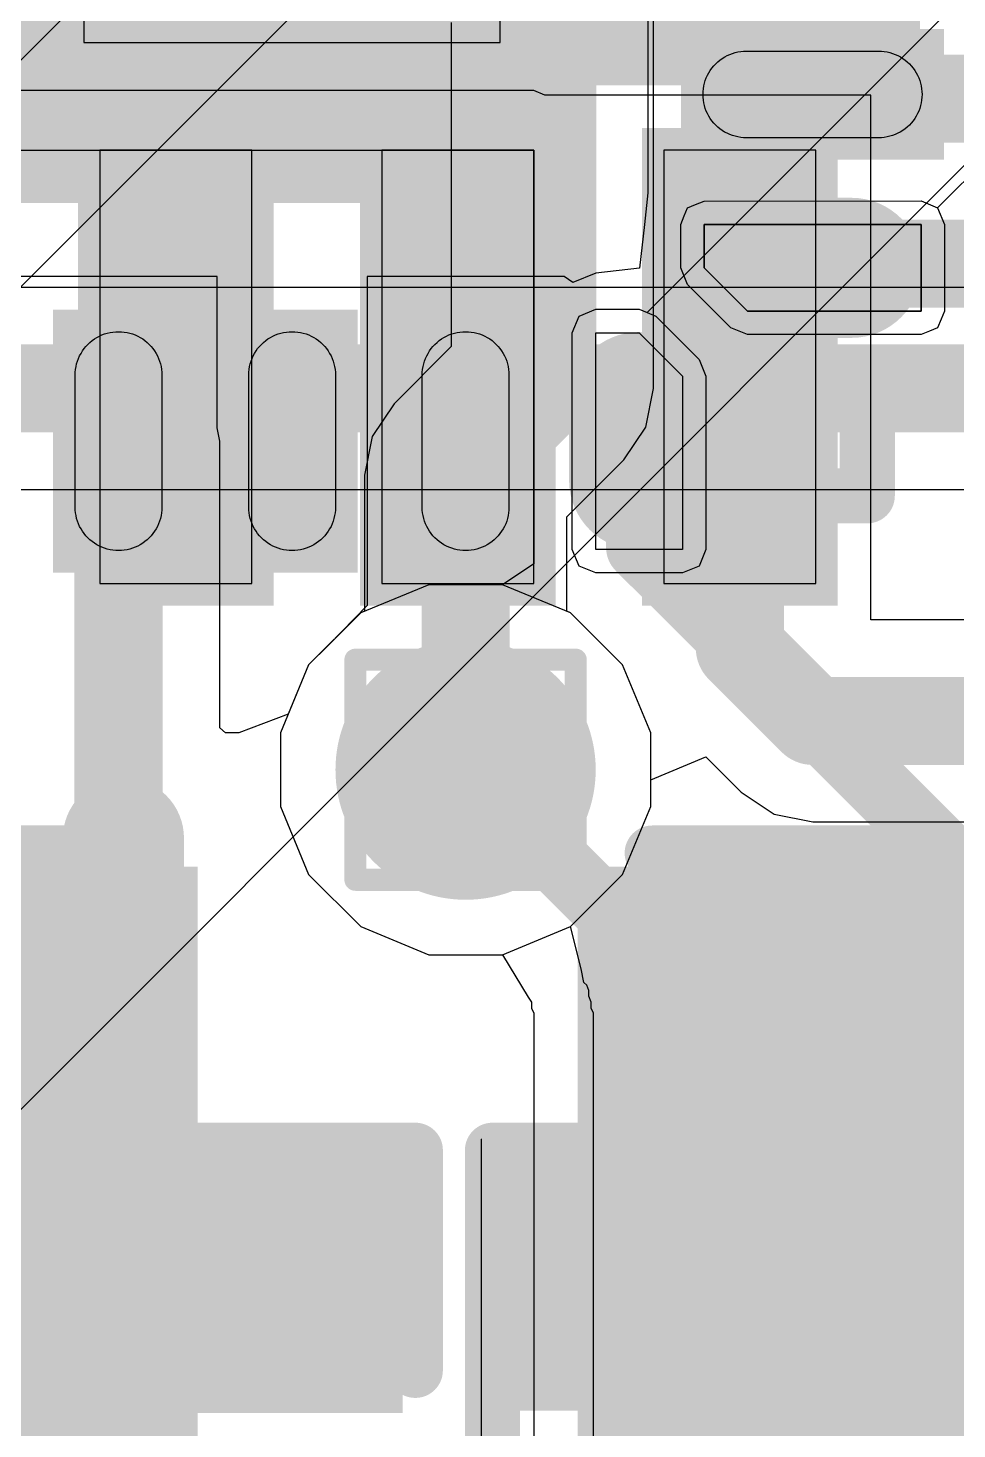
# Model space of a CAD drawing. Header units: inches. Extents: x -6 to 5433, y -4 to 5447.
# Drawn here: x 11.057 to 13.199, y 17.328 to 20.56 of the extents above; entities that cross this region are included whole.
import ezdxf

# ---------------------------------------------------------------- set-up
doc = ezdxf.new("R2010")
doc.units = ezdxf.units.IN
for name, color, linetype in [('Bottom Layer', 5, 'Continuous'), ('Bottom Overlay', 54, 'Continuous'), ('Bottom Paste', 16, 'Continuous'), ('Bottom Solder', 6, 'Continuous'), ('Drill Drawing', 1, 'Continuous'), ('Ground', 16, 'Continuous'), ('Power', 76, 'Continuous'), ('Top Layer', 1, 'Continuous'), ('Top Overlay', 2, 'Continuous'), ('Top Paste', 8, 'Continuous'), ('Top Solder', 216, 'Continuous'), ('Via Holes', 16, 'Continuous')]:
    doc.layers.add(name, color=color, linetype=linetype)

msp = doc.modelspace()

# ---------------------------------------------------------------- hatches: boundary and pattern name
at = {"layer": 'Bottom Layer'}
for points in [[(12.2662, 23.4069), (12.2662, 20.2069), (11.0662, 20.2069), (11.0662, 23.4069)], [(13.1186, 20.5069), (13.1186, 20.3069), (12.6136, 20.3069), (12.6136, 20.5069)], [(11.3661, 19.8595), (11.3661, 19.3545), (11.1661, 19.3545), (11.1661, 19.8595)], [(11.7662, 19.8595), (11.7662, 19.3545), (11.5662, 19.3545), (11.5662, 19.8595)], [(12.1662, 19.8595), (12.1662, 19.3545), (11.9662, 19.3545), (11.9662, 19.8595)], [(11.2264, 17.8819), (11.8614, 17.8819), (11.8614, 17.4247), (11.2264, 17.4247)], [(12.217, 17.8819), (12.852, 17.8819), (12.852, 17.4247), (12.217, 17.4247)]]:
    msp.add_hatch(color=5, dxfattribs=at).paths.add_polyline_path(points)
h = msp.add_hatch(color=5, dxfattribs=at)
edge = h.paths.add_edge_path()
edge.add_arc((12.7761, 20.0068), 0.06, 90, 270)
edge.add_line((12.7761, 19.9468), (12.956, 19.9468))
edge.add_arc((12.956, 20.0068), 0.06, 270, 450)
edge.add_line((12.956, 20.0669), (12.7761, 20.0669))
h = msp.add_hatch(color=5, dxfattribs=at)
edge = h.paths.add_edge_path()
edge.add_arc((12.4663, 19.697), 0.06, 0, 180)
edge.add_line((12.4063, 19.697), (12.4063, 19.517))
edge.add_arc((12.4663, 19.517), 0.06, 180, 360)
edge.add_line((12.5262, 19.517), (12.5262, 19.697))
h = msp.add_hatch(color=5, dxfattribs=at)
edge = h.paths.add_edge_path()
edge.add_arc((12.0662, 18.8487), 0.3, 0, 360)
at = {"layer": 'Bottom Paste'}
h = msp.add_hatch(color=16, dxfattribs=at)
edge = h.paths.add_edge_path()
edge.add_arc((12.7761, 20.0068), 0.06, 90, 270)
edge.add_line((12.7761, 19.9468), (12.956, 19.9468))
edge.add_arc((12.956, 20.0068), 0.06, 270, 450)
edge.add_line((12.956, 20.0669), (12.7761, 20.0669))
h = msp.add_hatch(color=16, dxfattribs=at)
edge = h.paths.add_edge_path()
edge.add_arc((12.4663, 19.697), 0.06, 0, 180)
edge.add_line((12.4063, 19.697), (12.4063, 19.517))
edge.add_arc((12.4663, 19.517), 0.06, 180, 360)
edge.add_line((12.5262, 19.517), (12.5262, 19.697))
for points in [[(11.2264, 17.8819), (11.8614, 17.8819), (11.8614, 17.4247), (11.2264, 17.4247)], [(12.217, 17.8819), (12.852, 17.8819), (12.852, 17.4247), (12.217, 17.4247)]]:
    msp.add_hatch(color=16, dxfattribs=at).paths.add_polyline_path(points)
at = {"layer": 'Bottom Solder'}
for points in [[(12.317, 23.4577), (12.317, 20.1561), (11.0154, 20.1561), (11.0154, 23.4577)], [(13.1694, 20.5577), (13.1694, 20.2561), (12.5628, 20.2561), (12.5628, 20.5577)], [(11.4169, 19.9103), (11.4169, 19.3037), (11.1153, 19.3037), (11.1153, 19.9103)], [(11.817, 19.9103), (11.817, 19.3037), (11.5154, 19.3037), (11.5154, 19.9103)], [(12.217, 19.9103), (12.217, 19.3037), (11.9154, 19.3037), (11.9154, 19.9103)], [(11.1664, 17.9419), (11.9214, 17.9419), (11.9214, 17.3647), (11.1664, 17.3647)], [(12.162, 17.9369), (12.907, 17.9369), (12.907, 17.3697), (12.162, 17.3697)], [(13.9056, 17.3697), (13.1606, 17.3697), (13.1606, 17.9369), (13.9056, 17.9369)]]:
    msp.add_hatch(color=6, dxfattribs=at).paths.add_polyline_path(points)
h = msp.add_hatch(color=6, dxfattribs=at)
edge = h.paths.add_edge_path()
edge.add_arc((12.7761, 20.0068), 0.1616, 90, 270)
edge.add_line((12.7761, 19.8452), (12.956, 19.8452))
edge.add_arc((12.956, 20.0068), 0.1616, 270, 450)
edge.add_line((12.956, 20.1685), (12.7761, 20.1685))
h = msp.add_hatch(color=6, dxfattribs=at)
edge = h.paths.add_edge_path()
edge.add_arc((12.4663, 19.697), 0.1616, 0, 180)
edge.add_line((12.3047, 19.697), (12.3047, 19.517))
edge.add_arc((12.4663, 19.517), 0.1616, 180, 360)
edge.add_line((12.6278, 19.517), (12.6278, 19.697))
at = {"layer": 'Ground'}
h = msp.add_hatch(color=16, dxfattribs=at)
edge = h.paths.add_edge_path()
edge.add_arc((12.0662, 18.8487), 0.3, 0, 360)
at = {"layer": 'Power'}
h = msp.add_hatch(color=76, dxfattribs=at)
edge = h.paths.add_edge_path()
edge.add_arc((12.0662, 18.8487), 0.3, 0, 360)
at = {"layer": 'Top Layer'}
for points in [[(10.3631, 23.1785), (13.0631, 23.1785), (13.0631, 20.4785), (10.3631, 20.4785)], [(11.2231, 20.2784), (11.5731, 20.2784), (11.5731, 19.2784), (11.2231, 19.2784)], [(11.8734, 20.2784), (12.2234, 20.2784), (12.2234, 19.2784), (11.8734, 19.2784)], [(12.5236, 20.2784), (12.8736, 20.2784), (12.8736, 19.2784), (12.5236, 19.2784)], [(11.3788, 17.031), (10.3628, 17.031), (10.3628, 18.555), (11.3788, 18.555)], [(13.4108, 17.031), (12.3948, 17.031), (12.3948, 18.555), (13.4108, 18.555)]]:
    msp.add_hatch(color=1, dxfattribs=at).paths.add_polyline_path(points)
h = msp.add_hatch(color=1, dxfattribs=at)
edge = h.paths.add_edge_path()
edge.add_arc((12.0662, 18.8487), 0.3, 0, 360)
at = {"layer": 'Top Paste'}
for points in [[(11.3788, 17.031), (10.3628, 17.031), (10.3628, 18.555), (11.3788, 18.555)], [(13.4108, 17.031), (12.3948, 17.031), (12.3948, 18.555), (13.4108, 18.555)]]:
    msp.add_hatch(color=8, dxfattribs=at).paths.add_polyline_path(points)
at = {"layer": 'Top Solder'}
for points in [[(10.3123, 23.2293), (13.1139, 23.2293), (13.1139, 20.4277), (10.3123, 20.4277)], [(11.1723, 20.3292), (11.6239, 20.3292), (11.6239, 19.2276), (11.1723, 19.2276)], [(11.8226, 20.3292), (12.2742, 20.3292), (12.2742, 19.2276), (11.8226, 19.2276)], [(12.4728, 20.3292), (12.9244, 20.3292), (12.9244, 19.2276), (12.4728, 19.2276)], [(11.4488, 16.961), (10.2928, 16.961), (10.2928, 18.625), (11.4488, 18.625)], [(13.4808, 16.961), (12.3248, 16.961), (12.3248, 18.625), (13.4808, 18.625)]]:
    msp.add_hatch(color=216, dxfattribs=at).paths.add_polyline_path(points)
at = {"layer": 'Via Holes'}
h = msp.add_hatch(color=7, dxfattribs=at)
edge = h.paths.add_edge_path()
edge.add_arc((12.0662, 18.8487), 0.15, 0, 360)

# ---------------------------------------------------------------- linework, layer by layer
at = {"layer": 'Bottom Layer'}
for p, q in [((12.4866, 21.38), (12.4866, 20.1799)), ((12.4866, 20.1799), (12.4788, 20.1069)), ((12.4866, 20.1799), (12.4866, 20.1799)), ((12.4866, 20.1799), (12.4866, 20.1799)), ((12.4788, 20.1069), (12.4675, 20.0058)), ((13.1162, 20.1069), (12.6163, 20.1069)), ((12.6163, 20.1069), (12.6163, 20.1067)), ((12.6163, 20.1067), (12.6163, 20.0069)), ((13.1163, 19.9069), (13.1162, 20.1069)), ((11.4931, 19.9865), (11.0391, 19.9865)), ((11.4931, 19.6376), (11.4931, 19.9865)), ((12.2932, 19.9865), (11.8392, 19.9865)), ((11.8392, 19.9865), (11.8392, 19.2275)), ((12.3138, 19.9728), (12.2932, 19.9865)), ((12.2932, 19.9865), (12.2932, 19.9865)), ((12.3662, 19.9944), (12.3138, 19.9728)), ((12.4675, 20.0058), (12.3662, 19.9944)), ((12.6163, 20.0069), (12.7161, 19.9068)), ((12.7161, 19.9068), (13.1163, 19.9069)), ((13.1163, 19.9069), (13.1163, 19.9069)), ((12.3662, 19.3569), (12.3662, 19.857)), ((12.3662, 19.857), (12.3663, 19.857)), ((12.3663, 19.857), (12.4662, 19.857)), ((12.4662, 19.857), (12.5661, 19.7569)), ((12.5661, 19.7569), (12.5661, 19.3569)), ((11.4992, 19.607), (11.4931, 19.6376)), ((11.4992, 18.9454), (11.4992, 19.607)), ((12.5661, 19.3569), (12.3662, 19.3569)), ((12.5661, 19.3569), (12.5661, 19.3569)), ((11.8392, 19.2275), (11.7508, 19.1371)), ((11.7508, 19.1371), (11.7042, 19.0906)), ((11.7042, 19.0906), (11.6573, 18.9772)), ((11.6573, 18.9772), (11.5431, 18.934)), ((11.5124, 18.9341), (11.4992, 18.9454)), ((11.5431, 18.934), (11.5124, 18.9341))]:
    msp.add_line(p, q, dxfattribs=at)
for points in [[(12.8661, 20.4069, 0.2032, 0.2032, 0), (12.8756, 20.3973, 0.2032, 0.2032, 0)], [(12.8756, 20.3973, 0.2032, 0.2032, 0), (13.6523, 20.3973, 0.2032, 0.2032, 0)], [(12.8661, 20.0068, 0.2032, 0.2032, 0), (12.8756, 20.0163, 0.2032, 0.2032, 0)], [(12.8756, 20.0163, 0.2032, 0.2032, 0), (13.4945, 20.0163, 0.2032, 0.2032, 0)], [(11.2661, 18.7017, 0.2032, 0.2032, 0), (11.2661, 19.607, 0.2032, 0.2032, 0)], [(12.0662, 19.178, 0.1524, 0.1524, 0), (12.0662, 19.607, 0.1524, 0.1524, 0)], [(12.4663, 19.3617, 0.1524, 0.1524, 0), (12.4663, 19.607, 0.1524, 0.1524, 0)], [(12.4663, 19.3617, 0.1524, 0.1524, 0), (13.5331, 18.2949, 0.1524, 0.1524, 0)], [(12.0662, 19.178, 0.1524, 0.1524, 0), (12.0674, 19.1768, 0.1524, 0.1524, 0)], [(12.0674, 19.0519, 0.1524, 0.1524, 0), (12.0674, 19.1768, 0.1524, 0.1524, 0)], [(12.0662, 18.8487, 0.1524, 0.1524, 0), (12.5345, 18.3804, 0.1524, 0.1524, 0)], [(11.2772, 17.92, 0.2794, 0.2794, 0), (11.2772, 18.6906, 0.2794, 0.2794, 0)], [(11.2661, 18.7017, 0.2032, 0.2032, 0), (11.2772, 18.6906, 0.2032, 0.2032, 0)], [(12.5345, 17.6533, 0.1524, 0.1524, 0), (12.5345, 18.3804, 0.1524, 0.1524, 0)], [(11.2772, 17.92, 0.2794, 0.2794, 0), (11.5439, 17.6533, 0.2794, 0.2794, 0)]]:
    msp.add_lwpolyline(points, format="xyseb", dxfattribs=at)
for points in [[(12.8153, 20.4069, 0.1016, 0.1016, 1), (12.9169, 20.4069, 0.1016, 0.1016, 1)], [(12.8248, 20.3973, 0.1016, 0.1016, 1), (12.9264, 20.3973, 0.1016, 0.1016, 1)], [(12.8248, 20.3973, 0.1016, 0.1016, 1), (12.9264, 20.3973, 0.1016, 0.1016, 1)], [(12.8153, 20.0068, 0.1016, 0.1016, 1), (12.9169, 20.0068, 0.1016, 0.1016, 1)], [(12.8248, 20.0163, 0.1016, 0.1016, 1), (12.9264, 20.0163, 0.1016, 0.1016, 1)], [(12.8248, 20.0163, 0.1016, 0.1016, 1), (12.9264, 20.0163, 0.1016, 0.1016, 1)], [(11.2153, 19.607, 0.1016, 0.1016, 1), (11.3169, 19.607, 0.1016, 0.1016, 1)], [(12.0281, 19.607, 0.0762, 0.0762, 1), (12.1043, 19.607, 0.0762, 0.0762, 1)], [(12.4282, 19.607, 0.0762, 0.0762, 1), (12.5044, 19.607, 0.0762, 0.0762, 1)], [(12.4282, 19.3617, 0.0762, 0.0762, 1), (12.5044, 19.3617, 0.0762, 0.0762, 1)], [(12.4282, 19.3617, 0.0762, 0.0762, 1), (12.5044, 19.3617, 0.0762, 0.0762, 1)], [(12.0281, 19.178, 0.0762, 0.0762, 1), (12.1043, 19.178, 0.0762, 0.0762, 1)], [(12.0281, 19.178, 0.0762, 0.0762, 1), (12.1043, 19.178, 0.0762, 0.0762, 1)], [(12.0293, 19.1768, 0.0762, 0.0762, 1), (12.1055, 19.1768, 0.0762, 0.0762, 1)], [(12.0293, 19.1768, 0.0762, 0.0762, 1), (12.1055, 19.1768, 0.0762, 0.0762, 1)], [(12.0293, 19.0519, 0.0762, 0.0762, 1), (12.1055, 19.0519, 0.0762, 0.0762, 1)], [(12.0281, 18.8487, 0.0762, 0.0762, 1), (12.1043, 18.8487, 0.0762, 0.0762, 1)], [(11.2074, 18.6906, 0.1397, 0.1397, 1), (11.3471, 18.6906, 0.1397, 0.1397, 1)], [(11.2153, 18.7017, 0.1016, 0.1016, 1), (11.3169, 18.7017, 0.1016, 0.1016, 1)], [(11.2153, 18.7017, 0.1016, 0.1016, 1), (11.3169, 18.7017, 0.1016, 0.1016, 1)], [(11.2264, 18.6906, 0.1016, 0.1016, 1), (11.328, 18.6906, 0.1016, 0.1016, 1)], [(12.4964, 18.3804, 0.0762, 0.0762, 1), (12.5726, 18.3804, 0.0762, 0.0762, 1)], [(12.4964, 18.3804, 0.0762, 0.0762, 1), (12.5726, 18.3804, 0.0762, 0.0762, 1)], [(11.2074, 17.92, 0.1397, 0.1397, 1), (11.3471, 17.92, 0.1397, 0.1397, 1)], [(11.2074, 17.92, 0.1397, 0.1397, 1), (11.3471, 17.92, 0.1397, 0.1397, 1)], [(11.4741, 17.6533, 0.1397, 0.1397, 1), (11.6138, 17.6533, 0.1397, 0.1397, 1)], [(12.4964, 17.6533, 0.0762, 0.0762, 1), (12.5726, 17.6533, 0.0762, 0.0762, 1)]]:
    msp.add_lwpolyline(points, format="xyseb", close=True, dxfattribs=at)
at = {"layer": 'Bottom Overlay'}
for points in [[(12.9924, 19.4807, 0.127, 0.127, 0), (12.9924, 19.7044, 0.127, 0.127, 0)], [(12.7687, 19.4807, 0.127, 0.127, 0), (12.9924, 19.4807, 0.127, 0.127, 0)], [(11.1375, 17.4628, 0.127, 0.127, 0), (11.1375, 17.9708, 0.127, 0.127, 0)], [(11.1375, 17.9708, 0.127, 0.127, 0), (11.9503, 17.9708, 0.127, 0.127, 0)], [(11.9503, 17.4628, 0.127, 0.127, 0), (11.9503, 17.9708, 0.127, 0.127, 0)], [(12.1281, 16.396, 0.127, 0.127, 0), (12.1281, 17.9708, 0.127, 0.127, 0)], [(12.1281, 17.9708, 0.127, 0.127, 0), (12.9409, 17.9708, 0.127, 0.127, 0)], [(12.9409, 16.396, 0.127, 0.127, 0), (12.9409, 17.9708, 0.127, 0.127, 0)], [(13.1267, 17.9708, 0.127, 0.127, 0), (13.9395, 17.9708, 0.127, 0.127, 0)], [(13.1267, 16.396, 0.127, 0.127, 0), (13.1267, 17.9708, 0.127, 0.127, 0)], [(12.1027, 16.3706, 0.00323, 0.00323, 0), (12.1027, 17.9962, 0.00323, 0.00323, 0)]]:
    msp.add_lwpolyline(points, format="xyseb", dxfattribs=at)
for points in [[(12.9606, 19.7044, 0.0635, 0.0635, 1), (13.0241, 19.7044, 0.0635, 0.0635, 1)], [(12.7369, 19.4807, 0.0635, 0.0635, 1), (12.8004, 19.4807, 0.0635, 0.0635, 1)], [(12.9606, 19.4807, 0.0635, 0.0635, 1), (13.0241, 19.4807, 0.0635, 0.0635, 1)], [(12.9606, 19.4807, 0.0635, 0.0635, 1), (13.0241, 19.4807, 0.0635, 0.0635, 1)], [(11.1058, 17.9708, 0.0635, 0.0635, 1), (11.1693, 17.9708, 0.0635, 0.0635, 1)], [(11.1058, 17.9708, 0.0635, 0.0635, 1), (11.1693, 17.9708, 0.0635, 0.0635, 1)], [(11.9186, 17.9708, 0.0635, 0.0635, 1), (11.9821, 17.9708, 0.0635, 0.0635, 1)], [(11.9186, 17.9708, 0.0635, 0.0635, 1), (11.9821, 17.9708, 0.0635, 0.0635, 1)], [(12.0964, 17.9708, 0.0635, 0.0635, 1), (12.1599, 17.9708, 0.0635, 0.0635, 1)], [(12.0964, 17.9708, 0.0635, 0.0635, 1), (12.1599, 17.9708, 0.0635, 0.0635, 1)], [(12.9092, 17.9708, 0.0635, 0.0635, 1), (12.9727, 17.9708, 0.0635, 0.0635, 1)], [(12.9092, 17.9708, 0.0635, 0.0635, 1), (12.9727, 17.9708, 0.0635, 0.0635, 1)], [(13.0949, 17.9708, 0.0635, 0.0635, 1), (13.1584, 17.9708, 0.0635, 0.0635, 1)], [(13.0949, 17.9708, 0.0635, 0.0635, 1), (13.1584, 17.9708, 0.0635, 0.0635, 1)], [(12.1019, 17.9962, 0.00161, 0.00161, 1), (12.1035, 17.9962, 0.00161, 0.00161, 1)], [(11.1058, 17.4628, 0.0635, 0.0635, 1), (11.1693, 17.4628, 0.0635, 0.0635, 1)], [(11.9186, 17.4628, 0.0635, 0.0635, 1), (11.9821, 17.4628, 0.0635, 0.0635, 1)]]:
    msp.add_lwpolyline(points, format="xyseb", close=True, dxfattribs=at)
at = {"layer": 'Bottom Paste'}
for p, q in [((11.1862, 23.0869), (11.1862, 20.5269)), ((12.1462, 20.5269), (12.1462, 23.0869)), ((11.1862, 20.5269), (12.1462, 20.5269)), ((12.6636, 20.4935), (12.6693, 20.4965)), ((12.6693, 20.4965), (12.6753, 20.4992)), ((12.6753, 20.4992), (12.6814, 20.5015)), ((12.6814, 20.5015), (12.6877, 20.5035)), ((12.6877, 20.5035), (12.6941, 20.5049)), ((12.6941, 20.5049), (12.7005, 20.506)), ((12.7005, 20.506), (12.707, 20.5067)), ((12.707, 20.5067), (12.7136, 20.5069)), ((12.7136, 20.5069), (13.0186, 20.5069)), ((13.0186, 20.5069), (13.0251, 20.5067)), ((13.0251, 20.5067), (13.0316, 20.506)), ((13.0316, 20.506), (13.0381, 20.5049)), ((13.0381, 20.5049), (13.0444, 20.5035)), ((13.0444, 20.5035), (13.0507, 20.5015)), ((13.0507, 20.5015), (13.0568, 20.4992)), ((13.0568, 20.4992), (13.0628, 20.4965)), ((13.0628, 20.4965), (13.0686, 20.4935)), ((12.6269, 20.4569), (12.6304, 20.4624)), ((12.6304, 20.4624), (12.6342, 20.4677)), ((12.6342, 20.4677), (12.6384, 20.4728)), ((12.6384, 20.4728), (12.6428, 20.4776)), ((12.6428, 20.4776), (12.6476, 20.482)), ((12.6476, 20.482), (12.6527, 20.4862)), ((12.6527, 20.4862), (12.658, 20.49)), ((12.658, 20.49), (12.6636, 20.4935)), ((13.0686, 20.4935), (13.0741, 20.49)), ((13.0741, 20.49), (13.0794, 20.4862)), ((13.0794, 20.4862), (13.0845, 20.482)), ((13.0845, 20.482), (13.0893, 20.4776)), ((13.0893, 20.4776), (13.0937, 20.4728)), ((13.0937, 20.4728), (13.0979, 20.4677)), ((13.0979, 20.4677), (13.1017, 20.4624)), ((13.1017, 20.4624), (13.1052, 20.4568)), ((12.6155, 20.4264), (12.617, 20.4327)), ((12.617, 20.4327), (12.6189, 20.439)), ((12.6189, 20.439), (12.6212, 20.4451)), ((12.6212, 20.4451), (12.6239, 20.4511)), ((12.6239, 20.4511), (12.6269, 20.4569)), ((13.1052, 20.4568), (13.1082, 20.4511)), ((13.1082, 20.4511), (13.1109, 20.4451)), ((13.1109, 20.4451), (13.1133, 20.439)), ((13.1133, 20.439), (13.1152, 20.4327)), ((13.1152, 20.4327), (13.1166, 20.4264)), ((12.6136, 20.4069), (12.6138, 20.4134)), ((12.6138, 20.4003), (12.6136, 20.4069)), ((12.6138, 20.4134), (12.6144, 20.4199)), ((12.6138, 20.4134), (12.6138, 20.4134)), ((12.6144, 20.3938), (12.6138, 20.4003)), ((12.6144, 20.4199), (12.6155, 20.4264)), ((13.1166, 20.4264), (13.1177, 20.4199)), ((13.1177, 20.4199), (13.1184, 20.4134)), ((13.1184, 20.4003), (13.1177, 20.3938)), ((13.1184, 20.4134), (13.1186, 20.4069)), ((13.1186, 20.4069), (13.1184, 20.4003)), ((12.6155, 20.3874), (12.6144, 20.3938)), ((12.617, 20.381), (12.6155, 20.3874)), ((12.6189, 20.3747), (12.617, 20.381)), ((12.6212, 20.3686), (12.6189, 20.3747)), ((12.6239, 20.3626), (12.6212, 20.3686)), ((13.1109, 20.3686), (13.1082, 20.3626)), ((13.1133, 20.3747), (13.1109, 20.3686)), ((13.1152, 20.381), (13.1133, 20.3747)), ((13.1166, 20.3874), (13.1152, 20.381)), ((13.1177, 20.3938), (13.1166, 20.3874)), ((12.6269, 20.3569), (12.6239, 20.3626)), ((12.6304, 20.3513), (12.6269, 20.3569)), ((12.6342, 20.346), (12.6304, 20.3513)), ((12.6384, 20.3409), (12.6342, 20.346)), ((12.6428, 20.3361), (12.6384, 20.3409)), ((12.6476, 20.3317), (12.6428, 20.3361)), ((13.0893, 20.3361), (13.0845, 20.3317)), ((13.0937, 20.3409), (13.0893, 20.3361)), ((13.0979, 20.346), (13.0937, 20.3409)), ((13.1017, 20.3513), (13.0979, 20.346)), ((13.1052, 20.3569), (13.1017, 20.3513)), ((13.1082, 20.3626), (13.1052, 20.3569)), ((12.6527, 20.3275), (12.6476, 20.3317)), ((12.658, 20.3237), (12.6527, 20.3275)), ((12.6635, 20.3202), (12.658, 20.3237)), ((12.6693, 20.3172), (12.6635, 20.3202)), ((12.6753, 20.3145), (12.6693, 20.3172)), ((12.6814, 20.3122), (12.6753, 20.3145)), ((12.6877, 20.3103), (12.6814, 20.3122)), ((12.6941, 20.3088), (12.6877, 20.3103)), ((12.7005, 20.3077), (12.6941, 20.3088)), ((12.707, 20.3071), (12.7005, 20.3077)), ((12.7136, 20.3069), (12.707, 20.3071)), ((13.0186, 20.3069), (12.7136, 20.3069)), ((13.0251, 20.3071), (13.0186, 20.3069)), ((13.0316, 20.3077), (13.0251, 20.3071)), ((13.0381, 20.3088), (13.0316, 20.3077)), ((13.0444, 20.3103), (13.0381, 20.3088)), ((13.0507, 20.3122), (13.0444, 20.3103)), ((13.0568, 20.3145), (13.0507, 20.3122)), ((13.0628, 20.3172), (13.0568, 20.3145)), ((13.0685, 20.3202), (13.0628, 20.3172)), ((13.0741, 20.3237), (13.0685, 20.3202)), ((13.0794, 20.3275), (13.0741, 20.3237)), ((13.0845, 20.3317), (13.0794, 20.3275)), ((12.6163, 20.1067), (12.6163, 20.1069)), ((12.6163, 20.1069), (13.1162, 20.1069)), ((12.6163, 20.0069), (12.6163, 20.1067)), ((13.1162, 20.1069), (13.1163, 19.9069)), ((12.7161, 19.9068), (12.6163, 20.0069)), ((13.1163, 19.9069), (12.7161, 19.9068)), ((12.7161, 19.9068), (12.7161, 19.9068)), ((11.2161, 19.8461), (11.2219, 19.8492)), ((11.2219, 19.8492), (11.2278, 19.8519)), ((11.2278, 19.8519), (11.234, 19.8542)), ((11.234, 19.8542), (11.2402, 19.8561)), ((11.2402, 19.8561), (11.2466, 19.8576)), ((11.2466, 19.8576), (11.2531, 19.8586)), ((11.2531, 19.8586), (11.2596, 19.8593)), ((11.2596, 19.8593), (11.2661, 19.8595)), ((11.2661, 19.8595), (11.2726, 19.8593)), ((11.2726, 19.8593), (11.2792, 19.8586)), ((11.2792, 19.8586), (11.2856, 19.8576)), ((11.2856, 19.8576), (11.292, 19.8561)), ((11.292, 19.8561), (11.2983, 19.8542)), ((11.2983, 19.8542), (11.3044, 19.8519)), ((11.3044, 19.8519), (11.3103, 19.8492)), ((11.3103, 19.8492), (11.3161, 19.8461)), ((11.6162, 19.8461), (11.6219, 19.8492)), ((11.6219, 19.8492), (11.6279, 19.8519)), ((11.6279, 19.8519), (11.634, 19.8542)), ((11.634, 19.8542), (11.6403, 19.8561)), ((11.6403, 19.8561), (11.6467, 19.8576)), ((11.6467, 19.8576), (11.6531, 19.8586)), ((11.6531, 19.8586), (11.6596, 19.8593)), ((11.6596, 19.8593), (11.6662, 19.8595)), ((11.6662, 19.8595), (11.6727, 19.8593)), ((11.6727, 19.8593), (11.6792, 19.8586)), ((11.6792, 19.8586), (11.6857, 19.8576)), ((11.6857, 19.8576), (11.692, 19.8561)), ((11.692, 19.8561), (11.6983, 19.8542)), ((11.6983, 19.8542), (11.7044, 19.8519)), ((11.7044, 19.8519), (11.7104, 19.8492)), ((11.7104, 19.8492), (11.7162, 19.8461)), ((12.0162, 19.8461), (12.022, 19.8492)), ((12.022, 19.8492), (12.0279, 19.8519)), ((12.0279, 19.8519), (12.0341, 19.8542)), ((12.0341, 19.8542), (12.0403, 19.8561)), ((12.0403, 19.8561), (12.0467, 19.8576)), ((12.0467, 19.8576), (12.0532, 19.8586)), ((12.0532, 19.8586), (12.0597, 19.8593)), ((12.0597, 19.8593), (12.0662, 19.8595)), ((12.0662, 19.8595), (12.0727, 19.8593)), ((12.0727, 19.8593), (12.0793, 19.8586)), ((12.0793, 19.8586), (12.0857, 19.8576)), ((12.0857, 19.8576), (12.0921, 19.8561)), ((12.0921, 19.8561), (12.0984, 19.8542)), ((12.0984, 19.8542), (12.1045, 19.8519)), ((12.1045, 19.8519), (12.1104, 19.8492)), ((12.1104, 19.8492), (12.1162, 19.8461)), ((12.3662, 19.3569), (12.3662, 19.857)), ((12.3662, 19.857), (12.3663, 19.857)), ((12.3663, 19.857), (12.4662, 19.857)), ((12.4662, 19.857), (12.5661, 19.7569)), ((11.183, 19.8151), (11.1868, 19.8204)), ((11.1868, 19.8204), (11.1909, 19.8255)), ((11.1909, 19.8255), (11.1954, 19.8302)), ((11.1954, 19.8302), (11.2002, 19.8347)), ((11.2002, 19.8347), (11.2052, 19.8388)), ((11.2052, 19.8388), (11.2106, 19.8426)), ((11.2106, 19.8426), (11.2161, 19.8461)), ((11.3161, 19.8461), (11.3217, 19.8426)), ((11.3217, 19.8426), (11.327, 19.8388)), ((11.327, 19.8388), (11.3321, 19.8347)), ((11.3321, 19.8347), (11.3368, 19.8302)), ((11.3368, 19.8302), (11.3413, 19.8255)), ((11.3413, 19.8255), (11.3454, 19.8204)), ((11.3454, 19.8204), (11.3492, 19.8151)), ((11.583, 19.8151), (11.5868, 19.8204)), ((11.5868, 19.8204), (11.591, 19.8255)), ((11.591, 19.8255), (11.5955, 19.8302)), ((11.5955, 19.8302), (11.6002, 19.8347)), ((11.6002, 19.8347), (11.6053, 19.8388)), ((11.6053, 19.8388), (11.6106, 19.8426)), ((11.6106, 19.8426), (11.6162, 19.8461)), ((11.7162, 19.8461), (11.7217, 19.8426)), ((11.7217, 19.8426), (11.727, 19.8388)), ((11.727, 19.8388), (11.7321, 19.8347)), ((11.7321, 19.8347), (11.7369, 19.8302)), ((11.7369, 19.8302), (11.7413, 19.8255)), ((11.7413, 19.8255), (11.7455, 19.8204)), ((11.7455, 19.8204), (11.7493, 19.8151)), ((11.9831, 19.8151), (11.9869, 19.8204)), ((11.9869, 19.8204), (11.991, 19.8255)), ((11.991, 19.8255), (11.9955, 19.8302)), ((11.9955, 19.8302), (12.0003, 19.8347)), ((12.0003, 19.8347), (12.0053, 19.8388)), ((12.0053, 19.8388), (12.0107, 19.8426)), ((12.0107, 19.8426), (12.0162, 19.8461)), ((12.1162, 19.8461), (12.1218, 19.8426)), ((12.1218, 19.8426), (12.1271, 19.8388)), ((12.1271, 19.8388), (12.1322, 19.8347)), ((12.1322, 19.8347), (12.1369, 19.8302)), ((12.1369, 19.8302), (12.1414, 19.8255)), ((12.1414, 19.8255), (12.1455, 19.8204)), ((12.1455, 19.8204), (12.1493, 19.8151)), ((11.168, 19.779), (11.1695, 19.7854)), ((11.1695, 19.7854), (11.1714, 19.7917)), ((11.1714, 19.7917), (11.1737, 19.7978)), ((11.1737, 19.7978), (11.1764, 19.8037)), ((11.1764, 19.8037), (11.1795, 19.8095)), ((11.1795, 19.8095), (11.183, 19.8151)), ((11.3492, 19.8151), (11.3527, 19.8095)), ((11.3527, 19.8095), (11.3558, 19.8037)), ((11.3558, 19.8037), (11.3585, 19.7978)), ((11.3585, 19.7978), (11.3608, 19.7917)), ((11.3608, 19.7917), (11.3627, 19.7854)), ((11.3627, 19.7854), (11.3642, 19.779)), ((11.5681, 19.779), (11.5696, 19.7854)), ((11.5696, 19.7854), (11.5715, 19.7917)), ((11.5715, 19.7917), (11.5738, 19.7978)), ((11.5738, 19.7978), (11.5765, 19.8037)), ((11.5765, 19.8037), (11.5796, 19.8095)), ((11.5796, 19.8095), (11.583, 19.8151)), ((11.7493, 19.8151), (11.7528, 19.8095)), ((11.7528, 19.8095), (11.7559, 19.8037)), ((11.7559, 19.8037), (11.7585, 19.7978)), ((11.7585, 19.7978), (11.7609, 19.7917)), ((11.7609, 19.7917), (11.7628, 19.7854)), ((11.7628, 19.7854), (11.7642, 19.779)), ((11.9681, 19.779), (11.9696, 19.7854)), ((11.9696, 19.7854), (11.9715, 19.7917)), ((11.9715, 19.7917), (11.9738, 19.7978)), ((11.9738, 19.7978), (11.9765, 19.8037)), ((11.9765, 19.8037), (11.9796, 19.8095)), ((11.9796, 19.8095), (11.9831, 19.8151)), ((12.1493, 19.8151), (12.1528, 19.8095)), ((12.1528, 19.8095), (12.1559, 19.8037)), ((12.1559, 19.8037), (12.1586, 19.7978)), ((12.1586, 19.7978), (12.1609, 19.7917)), ((12.1609, 19.7917), (12.1628, 19.7854)), ((12.1628, 19.7854), (12.1643, 19.779)), ((11.1661, 19.7595), (11.1663, 19.766)), ((11.1661, 19.4545), (11.1661, 19.7595)), ((11.1663, 19.766), (11.167, 19.7726)), ((11.1663, 19.766), (11.1663, 19.766)), ((11.167, 19.7726), (11.168, 19.779)), ((11.3642, 19.779), (11.3653, 19.7726)), ((11.3653, 19.7726), (11.3659, 19.766)), ((11.3659, 19.766), (11.3661, 19.7595)), ((11.3661, 19.7595), (11.3661, 19.4545)), ((11.5662, 19.7595), (11.5664, 19.766)), ((11.5662, 19.4545), (11.5662, 19.7595)), ((11.5664, 19.766), (11.567, 19.7726)), ((11.5664, 19.766), (11.5664, 19.766)), ((11.567, 19.7726), (11.5681, 19.779)), ((11.7642, 19.779), (11.7653, 19.7726)), ((11.7653, 19.7726), (11.766, 19.766)), ((11.766, 19.766), (11.7662, 19.7595)), ((11.7662, 19.7595), (11.7662, 19.4545)), ((11.9662, 19.7595), (11.9664, 19.766)), ((11.9662, 19.4545), (11.9662, 19.7595)), ((11.9664, 19.766), (11.9671, 19.7726)), ((11.9671, 19.7726), (11.9681, 19.779)), ((12.1643, 19.779), (12.1654, 19.7726)), ((12.1654, 19.7726), (12.166, 19.766)), ((12.166, 19.766), (12.1662, 19.7595)), ((12.1662, 19.7595), (12.1662, 19.4545)), ((12.5661, 19.7569), (12.5661, 19.3569)), ((11.1663, 19.448), (11.1661, 19.4545)), ((11.167, 19.4415), (11.1663, 19.448)), ((11.168, 19.435), (11.167, 19.4415)), ((11.1695, 19.4286), (11.168, 19.435)), ((11.1714, 19.4224), (11.1695, 19.4286)), ((11.3627, 19.4286), (11.3608, 19.4224)), ((11.3642, 19.435), (11.3627, 19.4286)), ((11.3653, 19.4415), (11.3642, 19.435)), ((11.3659, 19.448), (11.3653, 19.4415)), ((11.3661, 19.4545), (11.3659, 19.448)), ((11.5664, 19.448), (11.5662, 19.4545)), ((11.567, 19.4415), (11.5664, 19.448)), ((11.5681, 19.435), (11.567, 19.4415)), ((11.5696, 19.4286), (11.5681, 19.435)), ((11.5715, 19.4224), (11.5696, 19.4286)), ((11.7628, 19.4286), (11.7609, 19.4224)), ((11.7642, 19.435), (11.7628, 19.4286)), ((11.7653, 19.4415), (11.7642, 19.435)), ((11.766, 19.448), (11.7653, 19.4415)), ((11.7662, 19.4545), (11.766, 19.448)), ((11.9664, 19.448), (11.9662, 19.4545)), ((11.9671, 19.4415), (11.9664, 19.448)), ((11.9671, 19.4415), (11.9671, 19.4415)), ((11.9681, 19.435), (11.9671, 19.4415)), ((11.9696, 19.4286), (11.9681, 19.435)), ((11.9715, 19.4224), (11.9696, 19.4286)), ((12.1628, 19.4286), (12.1609, 19.4224)), ((12.1643, 19.435), (12.1628, 19.4286)), ((12.1654, 19.4415), (12.1643, 19.435)), ((12.166, 19.448), (12.1654, 19.4415)), ((12.1662, 19.4545), (12.166, 19.448)), ((11.1737, 19.4162), (11.1714, 19.4224)), ((11.1764, 19.4103), (11.1737, 19.4162)), ((11.1795, 19.4045), (11.1764, 19.4103)), ((11.183, 19.399), (11.1795, 19.4045)), ((11.1868, 19.3936), (11.183, 19.399)), ((11.3492, 19.399), (11.3454, 19.3936)), ((11.3527, 19.4045), (11.3492, 19.399)), ((11.3558, 19.4103), (11.3527, 19.4045)), ((11.3585, 19.4162), (11.3558, 19.4103)), ((11.3608, 19.4224), (11.3585, 19.4162)), ((11.5738, 19.4162), (11.5715, 19.4224)), ((11.5765, 19.4103), (11.5738, 19.4162)), ((11.5796, 19.4045), (11.5765, 19.4103)), ((11.583, 19.399), (11.5796, 19.4045)), ((11.5868, 19.3936), (11.583, 19.399)), ((11.7493, 19.399), (11.7455, 19.3936)), ((11.7528, 19.4045), (11.7493, 19.399)), ((11.7559, 19.4103), (11.7528, 19.4045)), ((11.7585, 19.4162), (11.7559, 19.4103)), ((11.7609, 19.4224), (11.7585, 19.4162)), ((11.9738, 19.4162), (11.9715, 19.4224)), ((11.9765, 19.4103), (11.9738, 19.4162)), ((11.9796, 19.4045), (11.9765, 19.4103)), ((11.9831, 19.399), (11.9796, 19.4045)), ((11.9869, 19.3936), (11.9831, 19.399)), ((12.1493, 19.399), (12.1455, 19.3936)), ((12.1528, 19.4045), (12.1493, 19.399)), ((12.1559, 19.4103), (12.1528, 19.4045)), ((12.1586, 19.4162), (12.1559, 19.4103)), ((12.1609, 19.4224), (12.1586, 19.4162)), ((11.1909, 19.3886), (11.1868, 19.3936)), ((11.1954, 19.3838), (11.1909, 19.3886)), ((11.2002, 19.3793), (11.1954, 19.3838)), ((11.2052, 19.3752), (11.2002, 19.3793)), ((11.2106, 19.3714), (11.2052, 19.3752)), ((11.2161, 19.3679), (11.2106, 19.3714)), ((11.2219, 19.3648), (11.2161, 19.3679)), ((11.2278, 19.3621), (11.2219, 19.3648)), ((11.3103, 19.3648), (11.3044, 19.3621)), ((11.3161, 19.3679), (11.3103, 19.3648)), ((11.3217, 19.3714), (11.3161, 19.3679)), ((11.327, 19.3752), (11.3217, 19.3714)), ((11.3321, 19.3793), (11.327, 19.3752)), ((11.3368, 19.3838), (11.3321, 19.3793)), ((11.3413, 19.3886), (11.3368, 19.3838)), ((11.3454, 19.3936), (11.3413, 19.3886)), ((11.591, 19.3886), (11.5868, 19.3936)), ((11.5955, 19.3838), (11.591, 19.3886)), ((11.6002, 19.3793), (11.5955, 19.3838)), ((11.6053, 19.3752), (11.6002, 19.3793)), ((11.6106, 19.3714), (11.6053, 19.3752)), ((11.6162, 19.3679), (11.6106, 19.3714)), ((11.6219, 19.3648), (11.6162, 19.3679)), ((11.6279, 19.3621), (11.6219, 19.3648)), ((11.7104, 19.3648), (11.7044, 19.3621)), ((11.7162, 19.3679), (11.7104, 19.3648)), ((11.7217, 19.3714), (11.7162, 19.3679)), ((11.727, 19.3752), (11.7217, 19.3714)), ((11.7321, 19.3793), (11.727, 19.3752)), ((11.7369, 19.3838), (11.7321, 19.3793)), ((11.7413, 19.3886), (11.7369, 19.3838)), ((11.7455, 19.3936), (11.7413, 19.3886)), ((11.991, 19.3886), (11.9869, 19.3936)), ((11.9955, 19.3838), (11.991, 19.3886)), ((12.0003, 19.3793), (11.9955, 19.3838)), ((12.0053, 19.3752), (12.0003, 19.3793)), ((12.0107, 19.3714), (12.0053, 19.3752)), ((12.0162, 19.3679), (12.0107, 19.3714)), ((12.022, 19.3648), (12.0162, 19.3679)), ((12.0279, 19.3621), (12.022, 19.3648)), ((12.1104, 19.3648), (12.1045, 19.3621)), ((12.1162, 19.3679), (12.1104, 19.3648)), ((12.1218, 19.3714), (12.1162, 19.3679)), ((12.1271, 19.3752), (12.1218, 19.3714)), ((12.1322, 19.3793), (12.1271, 19.3752)), ((12.1369, 19.3838), (12.1322, 19.3793)), ((12.1414, 19.3886), (12.1369, 19.3838)), ((12.1455, 19.3936), (12.1414, 19.3886)), ((11.234, 19.3598), (11.2278, 19.3621)), ((11.2402, 19.3579), (11.234, 19.3598)), ((11.2466, 19.3564), (11.2402, 19.3579)), ((11.2531, 19.3554), (11.2466, 19.3564)), ((11.2596, 19.3547), (11.2531, 19.3554)), ((11.2661, 19.3545), (11.2596, 19.3547)), ((11.2726, 19.3547), (11.2661, 19.3545)), ((11.2792, 19.3554), (11.2726, 19.3547)), ((11.2856, 19.3564), (11.2792, 19.3554)), ((11.292, 19.3579), (11.2856, 19.3564)), ((11.2983, 19.3598), (11.292, 19.3579)), ((11.3044, 19.3621), (11.2983, 19.3598)), ((11.634, 19.3598), (11.6279, 19.3621)), ((11.6403, 19.3579), (11.634, 19.3598)), ((11.6467, 19.3564), (11.6403, 19.3579)), ((11.6531, 19.3554), (11.6467, 19.3564)), ((11.6596, 19.3547), (11.6531, 19.3554)), ((11.6662, 19.3545), (11.6596, 19.3547)), ((11.6727, 19.3547), (11.6662, 19.3545)), ((11.6792, 19.3554), (11.6727, 19.3547)), ((11.6857, 19.3564), (11.6792, 19.3554)), ((11.692, 19.3579), (11.6857, 19.3564)), ((11.6983, 19.3598), (11.692, 19.3579)), ((11.7044, 19.3621), (11.6983, 19.3598)), ((12.0341, 19.3598), (12.0279, 19.3621)), ((12.0403, 19.3579), (12.0341, 19.3598)), ((12.0467, 19.3564), (12.0403, 19.3579)), ((12.0532, 19.3554), (12.0467, 19.3564)), ((12.0597, 19.3547), (12.0532, 19.3554)), ((12.0662, 19.3545), (12.0597, 19.3547)), ((12.0727, 19.3547), (12.0662, 19.3545)), ((12.0793, 19.3554), (12.0727, 19.3547)), ((12.0857, 19.3564), (12.0793, 19.3554)), ((12.0921, 19.3579), (12.0857, 19.3564)), ((12.0984, 19.3598), (12.0921, 19.3579)), ((12.1045, 19.3621), (12.0984, 19.3598)), ((12.5661, 19.3569), (12.3662, 19.3569)), ((12.5661, 19.3569), (12.5661, 19.3569))]:
    msp.add_line(p, q, dxfattribs=at)
at = {"layer": 'Bottom Solder'}
for p, q in [((10.7161, 20.161), (5432.8521, 5447.4931)), ((10.982, 19.9045), (5432.8521, 5447.4931)), ((12.4845, 19.9035), (5432.8521, 5447.4931)), ((13.1545, 20.1452), (5432.8521, 5447.4931)), ((12.5703, 20.1266), (12.578, 20.1451)), ((12.578, 20.1451), (12.5966, 20.1528)), ((12.578, 20.1451), (12.578, 20.1451)), ((12.578, 20.1451), (12.578, 20.1451)), ((12.5966, 20.1528), (12.6163, 20.161)), ((12.6163, 20.161), (13.1162, 20.1611)), ((13.1162, 20.1611), (13.1545, 20.1452)), ((13.1545, 20.1452), (13.1704, 20.1069)), ((12.5621, 20.007), (12.5622, 20.1067)), ((12.5622, 20.1069), (12.5703, 20.1266)), ((12.5622, 20.1067), (12.5622, 20.1069)), ((13.1704, 20.1069), (13.1704, 19.9069)), ((12.5621, 20.0069), (12.5621, 20.007)), ((12.5621, 20.007), (12.5621, 20.007)), ((12.5621, 20.007), (12.5621, 20.007)), ((12.5702, 19.9875), (12.5621, 20.0069)), ((12.578, 19.9687), (12.5702, 19.9875)), ((12.6778, 19.8686), (12.578, 19.9687)), ((12.312, 19.857), (12.3279, 19.8953)), ((12.3279, 19.8953), (12.3662, 19.9111)), ((12.3662, 19.9111), (12.4662, 19.9111)), ((12.4662, 19.9111), (12.4662, 19.9111)), ((12.4662, 19.9111), (12.4663, 19.9111)), ((12.4663, 19.9111), (12.4845, 19.9035)), ((12.4845, 19.9035), (12.5045, 19.8953)), ((12.5045, 19.8953), (12.5045, 19.8952)), ((12.5045, 19.8952), (12.5045, 19.8952)), ((12.5045, 19.8952), (12.6044, 19.7952)), ((13.1627, 19.8883), (13.1545, 19.8686)), ((13.1704, 19.9069), (13.1627, 19.8883)), ((13.1704, 19.9069), (13.1704, 19.9069)), ((13.1704, 19.9069), (13.1704, 19.9069)), ((13.1704, 19.9069), (13.1704, 19.9069)), ((13.1704, 19.9069), (13.1704, 19.9069)), ((13.1704, 19.9069), (13.1704, 19.9069)), ((12.312, 19.3569), (12.312, 19.857)), ((12.6779, 19.8685), (12.6778, 19.8686)), ((12.697, 19.8606), (12.6779, 19.8685)), ((12.6779, 19.8685), (12.6779, 19.8685)), ((12.7161, 19.8527), (12.697, 19.8606)), ((12.7162, 19.8527), (12.7161, 19.8527)), ((12.7161, 19.8527), (12.7161, 19.8527)), ((13.1163, 19.8527), (12.7162, 19.8527)), ((13.1321, 19.8593), (13.1163, 19.8527)), ((13.136, 19.8609), (13.1321, 19.8593)), ((13.1545, 19.8686), (13.136, 19.8609)), ((13.1545, 19.8686), (13.1545, 19.8686)), ((13.1545, 19.8686), (13.1545, 19.8686)), ((13.1545, 19.8686), (13.1545, 19.8686)), ((13.1545, 19.8686), (13.1545, 19.8686)), ((12.6044, 19.7952), (12.6122, 19.7763)), ((12.6122, 19.7763), (12.6202, 19.7569)), ((12.6202, 19.7569), (12.6202, 19.3569)), ((12.3279, 19.3187), (12.312, 19.3569)), ((12.6202, 19.3569), (12.6044, 19.3187)), ((12.3662, 19.3028), (12.3279, 19.3187)), ((12.5661, 19.3028), (12.3662, 19.3028)), ((12.6044, 19.3187), (12.5661, 19.3028))]:
    msp.add_line(p, q, dxfattribs=at)
at = {"layer": 'Drill Drawing'}
for points in [[(11.8122, 19.1027, 0.0508, 0.0508, 0), (12.3202, 19.1027, 0.0508, 0.0508, 0)], [(11.8122, 18.5947, 0.0508, 0.0508, 0), (11.8122, 19.1027, 0.0508, 0.0508, 0)], [(12.3202, 18.5947, 0.0508, 0.0508, 0), (12.3202, 19.1027, 0.0508, 0.0508, 0)], [(11.9138, 19.0011, 0.0508, 0.0508, 0), (12.2186, 19.0011, 0.0508, 0.0508, 0)], [(11.9138, 18.6963, 0.0508, 0.0508, 0), (11.9138, 19.0011, 0.0508, 0.0508, 0)], [(12.2186, 18.6963, 0.0508, 0.0508, 0), (12.2186, 19.0011, 0.0508, 0.0508, 0)], [(11.9138, 18.6963, 0.0508, 0.0508, 0), (12.2186, 18.6963, 0.0508, 0.0508, 0)], [(11.8122, 18.5947, 0.0508, 0.0508, 0), (12.3202, 18.5947, 0.0508, 0.0508, 0)]]:
    msp.add_lwpolyline(points, format="xyseb", dxfattribs=at)
for points in [[(11.7995, 19.1027, 0.0254, 0.0254, 1), (11.8249, 19.1027, 0.0254, 0.0254, 1)], [(11.7995, 19.1027, 0.0254, 0.0254, 1), (11.8249, 19.1027, 0.0254, 0.0254, 1)], [(12.3075, 19.1027, 0.0254, 0.0254, 1), (12.3329, 19.1027, 0.0254, 0.0254, 1)], [(12.3075, 19.1027, 0.0254, 0.0254, 1), (12.3329, 19.1027, 0.0254, 0.0254, 1)], [(11.9011, 19.0011, 0.0254, 0.0254, 1), (11.9265, 19.0011, 0.0254, 0.0254, 1)], [(11.9011, 19.0011, 0.0254, 0.0254, 1), (11.9265, 19.0011, 0.0254, 0.0254, 1)], [(12.2059, 19.0011, 0.0254, 0.0254, 1), (12.2313, 19.0011, 0.0254, 0.0254, 1)], [(12.2059, 19.0011, 0.0254, 0.0254, 1), (12.2313, 19.0011, 0.0254, 0.0254, 1)], [(11.9011, 18.6963, 0.0254, 0.0254, 1), (11.9265, 18.6963, 0.0254, 0.0254, 1)], [(11.9011, 18.6963, 0.0254, 0.0254, 1), (11.9265, 18.6963, 0.0254, 0.0254, 1)], [(12.2059, 18.6963, 0.0254, 0.0254, 1), (12.2313, 18.6963, 0.0254, 0.0254, 1)], [(12.2059, 18.6963, 0.0254, 0.0254, 1), (12.2313, 18.6963, 0.0254, 0.0254, 1)], [(11.7995, 18.5947, 0.0254, 0.0254, 1), (11.8249, 18.5947, 0.0254, 0.0254, 1)], [(11.7995, 18.5947, 0.0254, 0.0254, 1), (11.8249, 18.5947, 0.0254, 0.0254, 1)], [(12.3075, 18.5947, 0.0254, 0.0254, 1), (12.3329, 18.5947, 0.0254, 0.0254, 1)], [(12.3075, 18.5947, 0.0254, 0.0254, 1), (12.3329, 18.5947, 0.0254, 0.0254, 1)]]:
    msp.add_lwpolyline(points, format="xyseb", close=True, dxfattribs=at)
at = {"layer": 'Ground'}
for p, q in [((14.2969, 19.9615), (8.1253, 19.9615)), ((8.0287, 19.4954), (15.3098, 19.4954)), ((11.9813, 19.2757), (11.8243, 19.2107)), ((12.1511, 19.2757), (11.9813, 19.2757)), ((12.3081, 19.2107), (12.1511, 19.2757)), ((11.8243, 19.2107), (11.7042, 19.0906)), ((12.4282, 19.0906), (12.3081, 19.2107)), ((11.7042, 19.0906), (11.6392, 18.9336)), ((12.4932, 18.9336), (12.4282, 19.0906)), ((11.6392, 18.9336), (11.6392, 18.7637)), ((12.4932, 18.7637), (12.4932, 18.9336)), ((11.6392, 18.7637), (11.7042, 18.6068)), ((12.4282, 18.6068), (12.4932, 18.7637)), ((11.7042, 18.6068), (11.8243, 18.4867)), ((12.3081, 18.4867), (12.4282, 18.6068)), ((11.8243, 18.4867), (11.9813, 18.4217)), ((12.1511, 18.4217), (12.3081, 18.4867)), ((11.9813, 18.4217), (12.1511, 18.4217))]:
    msp.add_line(p, q, dxfattribs=at)
msp.add_lwpolyline([(8.0287, 19.7285, 0.2032, 0.2032, 0), (15.4063, 19.7285, 0.2032, 0.2032, 0)], format="xyseb", dxfattribs=at)
at = {"layer": 'Power'}
for p, q in [((12.4992, 19.7285), (12.4992, 26.1154)), ((12.0331, 20.5731), (12.0331, 19.825)), ((12.0331, 19.825), (11.9014, 19.6933)), ((12.4815, 19.6393), (12.4992, 19.7285)), ((11.9014, 19.6933), (11.8509, 19.6177)), ((12.431, 19.5637), (12.4815, 19.6393)), ((11.8509, 19.6177), (11.8331, 19.5285)), ((12.2993, 19.432), (12.431, 19.5637)), ((11.8331, 19.5285), (11.8331, 19.2143)), ((12.2993, 19.2143), (12.2993, 19.432)), ((11.8243, 19.2107), (11.7042, 19.0906)), ((11.8331, 19.2143), (11.8243, 19.2107)), ((12.3081, 19.2107), (12.2993, 19.2143)), ((12.4282, 19.0906), (12.3081, 19.2107)), ((11.7042, 19.0906), (11.6392, 18.9336)), ((12.4932, 18.9336), (12.4282, 19.0906)), ((11.6392, 18.9336), (11.6392, 18.7637)), ((12.4932, 18.7637), (12.4932, 18.9336)), ((11.6392, 18.7637), (11.7042, 18.6068)), ((12.4282, 18.6068), (12.4932, 18.7637)), ((11.7042, 18.6068), (11.8243, 18.4867)), ((12.3081, 18.4867), (12.4282, 18.6068)), ((11.8243, 18.4867), (11.9813, 18.4217)), ((12.1511, 18.4217), (12.3081, 18.4867)), ((11.9813, 18.4217), (12.1511, 18.4217))]:
    msp.add_line(p, q, dxfattribs=at)
for points in [[(12.2662, 19.7285, 0.2032, 0.2032, 0), (12.2662, 26.1154, 0.2032, 0.2032, 0)], [(12.0662, 19.5285, 0.2032, 0.2032, 0), (12.2662, 19.7285, 0.2032, 0.2032, 0)], [(12.0662, 18.8487, 0.2032, 0.2032, 0), (12.0662, 19.5285, 0.2032, 0.2032, 0)]]:
    msp.add_lwpolyline(points, format="xyseb", dxfattribs=at)
for points in [[(12.2154, 19.7285, 0.1016, 0.1016, 1), (12.317, 19.7285, 0.1016, 0.1016, 1)], [(12.2154, 19.7285, 0.1016, 0.1016, 1), (12.317, 19.7285, 0.1016, 0.1016, 1)], [(12.0154, 19.5285, 0.1016, 0.1016, 1), (12.117, 19.5285, 0.1016, 0.1016, 1)], [(12.0154, 19.5285, 0.1016, 0.1016, 1), (12.117, 19.5285, 0.1016, 0.1016, 1)], [(12.0154, 18.8487, 0.1016, 0.1016, 1), (12.117, 18.8487, 0.1016, 0.1016, 1)]]:
    msp.add_lwpolyline(points, format="xyseb", close=True, dxfattribs=at)
at = {"layer": 'Top Layer'}
for p, q in [((12.196, 20.4159), (10.3071, 20.4159)), ((12.2234, 20.4159), (12.196, 20.4159)), ((12.196, 20.4159), (12.196, 20.4159)), ((12.2486, 20.4054), (12.2234, 20.4159)), ((12.3966, 20.4054), (12.2486, 20.4054)), ((12.4774, 20.4054), (12.3966, 20.4054)), ((13.0006, 20.4054), (12.4774, 20.4054)), ((13.0006, 19.1945), (13.0006, 20.4054)), ((10.1104, 20.2784), (12.196, 20.2784)), ((12.196, 20.2784), (12.196, 20.2784)), ((12.196, 20.2784), (12.2234, 20.2784)), ((12.2234, 20.2784), (12.2234, 19.3239)), ((12.2234, 19.3239), (12.1511, 19.2757)), ((11.9813, 19.2757), (11.8243, 19.2107)), ((12.1511, 19.2757), (11.9813, 19.2757)), ((11.8243, 19.2107), (11.7042, 19.0906)), ((14.2233, 19.1945), (13.0006, 19.1945)), ((11.7042, 19.0906), (11.6392, 18.9336)), ((11.6392, 18.9336), (11.6392, 18.7637)), ((12.4932, 18.8256), (12.6202, 18.8782)), ((12.6202, 18.8782), (12.7018, 18.7966)), ((12.4932, 18.7637), (12.4932, 18.8256)), ((12.7018, 18.7966), (12.7774, 18.7461)), ((11.6392, 18.7637), (11.7042, 18.6068)), ((12.4282, 18.6068), (12.4932, 18.7637)), ((12.7774, 18.7461), (12.8666, 18.7283)), ((12.8666, 18.7283), (14.1268, 18.7283)), ((11.7042, 18.6068), (11.8243, 18.4867)), ((12.3081, 18.4867), (12.4282, 18.6068)), ((11.8243, 18.4867), (11.9813, 18.4217)), ((12.3325, 18.3893), (12.3081, 18.4867)), ((11.9813, 18.4217), (12.1511, 18.4217)), ((12.1511, 18.4217), (12.2107, 18.3242)), ((12.3389, 18.3579), (12.3325, 18.3893)), ((12.3454, 18.3513), (12.3389, 18.3579)), ((12.3504, 18.3394), (12.3454, 18.3513)), ((12.3504, 18.326), (12.3504, 18.3394)), ((12.2107, 18.3242), (12.2184, 18.3126)), ((12.2184, 18.3126), (12.2184, 18.2987)), ((12.2184, 18.2987), (12.2234, 18.2868)), ((12.3559, 18.3126), (12.3504, 18.326)), ((12.3559, 18.2987), (12.3559, 18.3126)), ((12.3609, 18.2868), (12.3559, 18.2987)), ((12.2234, 18.2868), (12.2234, 16.5373)), ((12.3609, 16.5373), (12.3609, 18.2868))]:
    msp.add_line(p, q, dxfattribs=at)
for points in [[(12.6986, 19.1294, 0.2032, 0.2032, 0), (12.6986, 19.7784, 0.2032, 0.2032, 0)], [(12.6986, 19.1294, 0.2032, 0.2032, 0), (12.8666, 18.9614, 0.2032, 0.2032, 0)], [(12.8666, 18.9614, 0.2032, 0.2032, 0), (14.2233, 18.9614, 0.2032, 0.2032, 0)]]:
    msp.add_lwpolyline(points, format="xyseb", dxfattribs=at)
for points in [[(12.6478, 19.7784, 0.1016, 0.1016, 1), (12.7494, 19.7784, 0.1016, 0.1016, 1)], [(12.6478, 19.1294, 0.1016, 0.1016, 1), (12.7494, 19.1294, 0.1016, 0.1016, 1)], [(12.6478, 19.1294, 0.1016, 0.1016, 1), (12.7494, 19.1294, 0.1016, 0.1016, 1)], [(12.8158, 18.9614, 0.1016, 0.1016, 1), (12.9174, 18.9614, 0.1016, 0.1016, 1)], [(12.8158, 18.9614, 0.1016, 0.1016, 1), (12.9174, 18.9614, 0.1016, 0.1016, 1)]]:
    msp.add_lwpolyline(points, format="xyseb", close=True, dxfattribs=at)
at = {"layer": 'Top Overlay'}
for points in [[(13.1048, 19.7285, 0.127, 0.127, 0), (13.8131, 19.7285, 0.127, 0.127, 0)], [(10.2612, 18.6566, 0.127, 0.127, 0), (11.2772, 18.6566, 0.127, 0.127, 0)], [(12.4964, 18.6566, 0.127, 0.127, 0), (13.5124, 18.6566, 0.127, 0.127, 0)]]:
    msp.add_lwpolyline(points, format="xyseb", dxfattribs=at)
for points in [[(13.073, 19.7285, 0.0635, 0.0635, 1), (13.1365, 19.7285, 0.0635, 0.0635, 1)], [(11.2455, 18.6566, 0.0635, 0.0635, 1), (11.309, 18.6566, 0.0635, 0.0635, 1)], [(12.4647, 18.6566, 0.0635, 0.0635, 1), (12.5282, 18.6566, 0.0635, 0.0635, 1)]]:
    msp.add_lwpolyline(points, format="xyseb", close=True, dxfattribs=at)
at = {"layer": 'Top Paste'}
for p, q in [((11.5731, 20.2784), (11.2231, 20.2784)), ((11.2231, 20.2784), (11.2231, 19.2784)), ((11.5731, 20.2784), (11.5731, 20.2784)), ((11.5731, 19.2784), (11.5731, 20.2784)), ((12.2234, 20.2784), (11.8734, 20.2784)), ((11.8734, 20.2784), (11.8734, 19.2784)), ((12.2234, 20.2784), (12.2234, 20.2784)), ((12.2234, 19.2784), (12.2234, 20.2784)), ((12.8736, 20.2784), (12.5236, 20.2784)), ((12.5236, 20.2784), (12.5236, 19.2784)), ((12.8736, 20.2784), (12.8736, 20.2784)), ((12.8736, 19.2784), (12.8736, 20.2784)), ((11.2231, 19.2784), (11.5731, 19.2784)), ((11.8734, 19.2784), (12.2234, 19.2784)), ((12.5236, 19.2784), (12.8736, 19.2784))]:
    msp.add_line(p, q, dxfattribs=at)
at = {"layer": 'Top Solder'}
msp.add_line((-1.791, 5.2156), (5432.8521, 5447.4931), dxfattribs=at)

doc.saveas('drawing.dxf')
